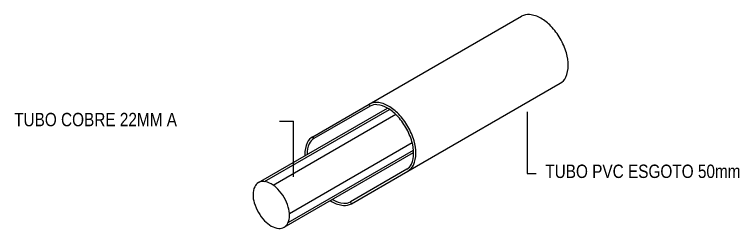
# Model space of a CAD drawing. Header units: inches. Extents: x 48213 to 96389, y -17773 to -8887.
# Drawn here: x 48216.346 to 48217.97, y -8902.012 to -8901.532 of the extents above; entities that cross this region are included whole.
import ezdxf

# ---------------------------------------------------------------- set-up
doc = ezdxf.new("R2010")
doc.units = ezdxf.units.IN
doc.header["$LTSCALE"] = 0.001
doc.header["$MEASUREMENT"] = 0
doc.layers.add('EQUIP', color=4, linetype='Continuous')
doc.layers.add('TEXTO', color=4, linetype='Continuous')
doc.styles.add('ARIAL', font='ARIALN.TTF')

msp = doc.modelspace()

# ---------------------------------------------------------------- linework, layer by layer
at = {"color": 2}
for p, q in [((48217.49428853023, -8901.750475025525), (48217.49428853023, -8901.888077020063)), ((48216.93948987357, -8901.771149761775), (48216.97098953338, -8901.771149761775)), ((48216.97098953338, -8901.896037436185), (48216.97098953338, -8901.771149761775)), ((48217.49428853023, -8901.888077020063), (48217.51427711209, -8901.888077020063))]:
    msp.add_line(p, q, dxfattribs=at)
at = {"layer": 'EQUIP', "color": 2}
for p, q in [((48217.14038443257, -8901.733054928372), (48217.48160808899, -8901.536049358489)), ((48217.22707686476, -8901.883210625554), (48217.56830052118, -8901.686205055667)), ((48217.01411793304, -8901.805954925865), (48217.14038443257, -8901.733054928372)), ((48217.14288443257, -8901.737385055392), (48217.01661793304, -8901.810285052885)), ((48217.14288443257, -8901.737385055392), (48217.14038443257, -8901.733054928372)), ((48217.01661793304, -8901.810285052885), (48217.01411793304, -8901.805954925865)), ((48217.22457686476, -8901.878880498534), (48217.09831036521, -8901.951780495983)), ((48217.10081036523, -8901.956110623047), (48217.22707686476, -8901.883210625554)), ((48217.10081036523, -8901.956110623047), (48217.09831036523, -8901.951780496027))]:
    msp.add_line(p, q, dxfattribs=at)
at = {"layer": 'EQUIP', "color": 3}
for p, q in [((48216.89217685194, -8901.908960811965), (48217.18157336226, -8901.741877658838)), ((48216.94997180674, -8902.009064610094), (48217.24001196115, -8901.84160984886))]:
    msp.add_line(p, q, dxfattribs=at)
at = {"layer": 'EQUIP', "color": 1}
for p, q in [((48216.90575602093, -8901.906569835694), (48217.18611757818, -8901.744703015142)), ((48216.92520200006, -8901.914414056486), (48217.19989482833, -8901.755820078135)), ((48216.96176173251, -8901.977737370595), (48217.23676799051, -8901.818962433517)), ((48216.95883203743, -8901.998500192924), (48217.23975433187, -8901.836309630598))]:
    msp.add_line(p, q, dxfattribs=at)
at = {"layer": 'EQUIP', "color": 2}
for points in [[(48217.56830052118, -8901.686205055667, 0.156851219670777), (48217.58063154416, -8901.672592199695, 0.1066170543909913), (48217.58625511176, -8901.646519244317, 0.0723410840576308), (48217.58215070861, -8901.618299292179, 0.0587518675353655), (48217.56830052118, -8901.586101257548, 0.0587518675353927), (48217.54734129895, -8901.558007626067, 0.0723410840576469), (48217.52495430508, -8901.540343132609, 0.1066170543910355), (48217.49956267957, -8901.532176807315, 0.1568512196707907), (48217.48160808899, -8901.536049358485, 0.1568512196707803)], [(48217.22707686476, -8901.883210625554, 0.156851219670777), (48217.23940788774, -8901.869597769582, 0.1066170543909913), (48217.24503145534, -8901.843524814205, 0.0723410840576308), (48217.24092705218, -8901.815304862066, 0.0587518675353655), (48217.22707686476, -8901.783106827435, 0.0587518675353927), (48217.20611764253, -8901.755013195954, 0.0723410840576469), (48217.18373064866, -8901.737348702496, 0.1066170543910355), (48217.15833902315, -8901.729182377203, 0.1568512196707907), (48217.14038443257, -8901.733054928372, 0.1568512196707803)], [(48217.22457686476, -8901.878880498534, 0.1568512196611664), (48217.23485241216, -8901.867536788686, 0.1066170543928259), (48217.24003145534, -8901.843524814205, 0.07234108406459817), (48217.23613420762, -8901.81672916576, 0.05875186753224748), (48217.22274673774, -8901.785606827434, 0.05875186754155799), (48217.20248773706, -8901.758451769252, 0.07234108405388195), (48217.18123064866, -8901.741678829516, 0.1066170544035595), (48217.15784614717, -8901.734158025229, 0.1568512196682049), (48217.14288443257, -8901.737385055392, 0.1568512196682049)], [(48217.01411793304, -8901.805954925865, 0.1568512196707803), (48217.00178691006, -8901.819567781837, 0.1066170543910157), (48216.99616334245, -8901.845640737214, 0.0082098669739974), (48216.99621675305, -8901.848893347054, 0.0587518675353717)], [(48217.01661793304, -8901.810285052885, 0.1568512196635113), (48217.00634238564, -8901.821628762733, 0.1066170543928524), (48217.00116334246, -8901.845640737214, 0.001053025485757967), (48217.00116417691, -8901.846036950563, 0.001053025485757967)], [(48217.05340980395, -8901.949344654553, 0.0119852413840191), (48217.05746414914, -8901.951816848923, 0.1066170543910013), (48217.08285577465, -8901.959983174216, 0.1568512196707586), (48217.10081036523, -8901.956110623047, 0.156851219670777)], [(48217.05831548761, -8901.946512356775, 0.005089826783791857), (48217.05996414914, -8901.947486721903, 0.1066170543881449), (48217.08334865063, -8901.95500752619, 0.1568512196681664), (48217.09831036523, -8901.951780496027)]]:
    msp.add_lwpolyline(points, format="xyb", dxfattribs=at)
at = {"layer": 'EQUIP', "color": 3}
msp.add_lwpolyline([(48216.89217685194, -8901.975696677386, 0.0587518675353546), (48216.90614966676, -8901.994425765035, 0.072341084057637), (48216.92107432934, -8902.006202094017, 0.1066170543909791), (48216.93800207968, -8902.011646310872, 0.1568512196707738), (48216.94997180674, -8902.009064610087, 0.1568512196707571), (48216.95819248872, -8901.999989372773, 0.1066170543910157), (48216.96194153379, -8901.982607402526, 0.0723410840576339), (48216.95920526503, -8901.963794101095, 0.0587518675353756), (48216.94997180674, -8901.942328744673, 0.0587518675353835), (48216.93599899192, -8901.923599657024, 0.0723410840576649), (48216.92107432934, -8901.911823328046, 0.1066170543910306), (48216.904146579, -8901.906379111184, 0.1568512196707785), (48216.89217685194, -8901.908960811965, 0.1568512196707757), (48216.88395616996, -8901.918036049286, 0.1066170543909842), (48216.88020712489, -8901.935418019537, 0.0723410840576212), (48216.88294339366, -8901.954231320968, 0.0587518675353471)], format="xyb", close=True, dxfattribs=at)

# ---------------------------------------------------------------- texts
at = {"layer": 'TEXTO', "color": 1, "style": 'ARIAL'}
for s, p in [('TUBO COBRE 22MM A', (48216.34520248154, -8901.782519501983)), ('TUBO PVC ESGOTO 50mm ', (48217.53492875188, -8901.898501831114))]:
    msp.add_text(s, height=0.02999765003904, dxfattribs=at).set_placement(p)

doc.saveas('drawing.dxf')
